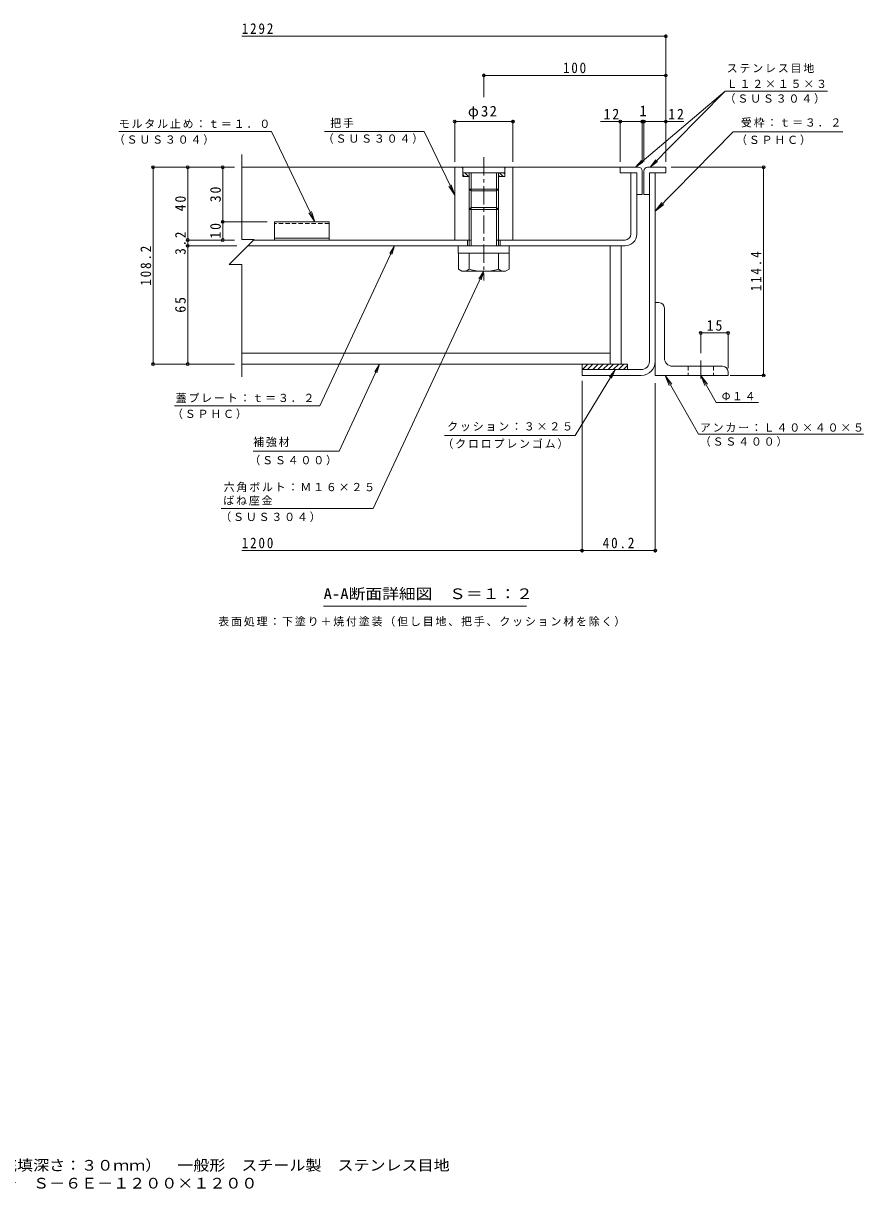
# Model space of a CAD drawing. Units: millimetres on the paper, enlarged 10 times, with parts at other scales. Extents: x -2314 to 2302, y -1959 to 1378.
# Drawn here: x -6 to 2302, y -1959 to 1247 of the extents above; entities that cross this region are included whole.
import ezdxf
from ezdxf.enums import TextEntityAlignment as Align

# ---------------------------------------------------------------- set-up
doc = ezdxf.new("R2010")
doc.units = ezdxf.units.MM
doc.header["$LTSCALE"] = 10
doc.header["$PDMODE"] = 32
doc.header["$PDSIZE"] = 8
doc.linetypes.add('CHAIN1', pattern=[8, 5, -1, 1, -1])
doc.linetypes.add('DASHED1', pattern=[1.8, 1.2, -0.6])
for name, color, linetype, lineweight in [('D-1', 2, 'Continuous', 9), ('D-2', 3, 'Continuous', 9), ('D-3', 4, 'Continuous', 9), ('D-4', 7, 'Continuous', 9), ('D-5', 7, 'Continuous', 9), ('D-6', 6, 'Continuous', 9), ('D-7', 4, 'CHAIN1', 9), ('D-8', 5, 'Continuous', 5), ('D-9', 134, 'Continuous', 5), ('D-C', 2, 'Continuous', 9), ('D-E', 3, 'Continuous', 9), ('D-F', 7, 'Continuous', 9), ('F-5_F-5ﾚｲﾔ', 7, 'Continuous', 9)]:
    doc.layers.add(name, color=color, linetype=linetype, lineweight=lineweight)
doc.styles.add('ＭＳ ゴシック', font='')
doc.styles.get('ＭＳ ゴシック').set_extended_font_data('MS Gothic')

msp = doc.modelspace()

# ---------------------------------------------------------------- linework, layer by layer
at = {"layer": 'D-1'}
for p, q in [((1713.55, 317.63), (1713.55, 836.13)), ((1729.55, 317.63), (1729.55, 836.13)), ((1528.55, 295.13), (1528.55, 279.13)), ((1528.55, 295.13), (1691.05, 295.13)), ((1528.55, 279.13), (1691.05, 279.13))]:
    msp.add_line(p, q, dxfattribs=at)
for radius in [38.5, 22.5]:
    msp.add_arc((1691.05, 317.63), radius, 270, 0, dxfattribs=at)
at = {"layer": 'D-2'}
for p, q in [((1662.55, 667.13), (1662.55, 836.13)), ((1218.55, 651.13), (626.55, 651.13)), ((1213.55, 651.13), (1213.55, 635.13)), ((1646.55, 651.13), (1298.55, 651.13)), ((1303.55, 651.13), (1303.55, 635.13)), ((610.55, 635.13), (1646.55, 635.13))]:
    msp.add_line(p, q, dxfattribs=at)
msp.add_lwpolyline([(1678.55, 667.13), (1678.55, 836.13), (1662.55, 836.13)], dxfattribs=at)
for radius in [16, 32]:
    msp.add_arc((1646.55, 667.13), radius, 270, 0, dxfattribs=at)
at = {"layer": 'D-3'}
for p, q in [((1633.55, 851.13), (593.55, 851.13)), ((1633.55, 836.13), (1678.55, 836.13)), ((1678.55, 836.13), (1678.55, 776.13)), ((1693.55, 841.13), (1693.55, 776.13)), ((1698.55, 841.13), (1698.55, 776.13)), ((1708.55, 851.13), (1758.55, 851.13)), ((1713.55, 776.13), (1713.55, 836.13)), ((1678.55, 776.13), (1693.55, 776.13)), ((1713.55, 776.13), (1698.55, 776.13)), ((683.55, 701.13), (683.55, 651.13)), ((833.55, 701.13), (683.55, 701.13)), ((833.55, 656.13), (683.55, 656.13))]:
    msp.add_line(p, q, dxfattribs=at)
at = {"layer": 'D-3', "linetype": 'DASHED1'}
msp.add_line((833.55, 696.8), (683.55, 696.8), dxfattribs=at)
at = {"layer": 'D-3'}
for points in [[(1683.55, 851.13), (1633.55, 851.13), (1633.55, 836.13)], [(1758.55, 851.13), (1758.55, 836.13), (1713.55, 836.13)], [(833.55, 701.13), (833.55, 651.13), (683.55, 651.13)]]:
    msp.add_lwpolyline(points, dxfattribs=at)
for centre, start, end in [((1683.55, 841.13), 0, 90), ((1708.55, 841.13), 90, 180)]:
    msp.add_arc(centre, 10, start, end, dxfattribs=at)
at = {"layer": 'D-4'}
msp.add_line((1375.94, -355.12), (818.44, -355.12), dxfattribs=at)
at = {"layer": 'D-5'}
for p, q in [((1921.41, 1060.54), (1674.76, 851.13)), ((2202.86, 1060.54), (1921.41, 1060.54)), ((256.28, 948.92), (675.21, 948.92)), ((675.21, 948.92), (794.47, 701.13)), ((1094.5, 948.92), (821.24, 948.92)), ((1094.5, 948.92), (1178.55, 774.28)), ((2244.63, 948.03), (1943.07, 948.03)), ((1674.76, 851.13), (1691.54, 869.66)), ((1715.67, 851.13), (1735.37, 866.52)), ((1674.76, 851.13), (1695.76, 864.68)), ((1178.55, 774.28), (1169.18, 802.78)), ((1178.55, 774.28), (1162.12, 799.38)), ((1729.55, 730.69), (1747.6, 754.66)), ((794.47, 701.13), (778.04, 726.23)), ((794.47, 701.13), (785.1, 729.63)), ((808.4, 195.3), (1013.49, 635.13)), ((1013.49, 635.13), (1000.06, 614.04)), ((1013.49, 635.13), (1005.98, 611.28)), ((954.45, -87.01), (1258.55, 565.13)), ((1258.55, 565.13), (1245.11, 544.04)), ((1258.55, 565.13), (1251.03, 541.28)), ((860.89, 70.92), (972.43, 310.13)), ((972.43, 310.13), (959, 289.04)), ((972.43, 310.13), (964.92, 286.28)), ((1509.08, 113.7), (1619.05, 294.61)), ((1619.05, 294.61), (1603.39, 275.13)), ((1619.05, 294.61), (1608.97, 271.74)), ((1756.83, 279.13), (1774.86, 255.15)), ((1854.55, 279.13), (1865.76, 251.3)), ((808.4, 195.3), (408.73, 195.3)), ((1896.88, 204.18), (2013.02, 204.18)), ((1509.08, 113.7), (1150.94, 113.7)), ((1848.14, 117.45), (2301.92, 117.45)), ((860.89, 70.92), (624.87, 70.92)), ((954.45, -87.01), (537.47, -87.01))]:
    msp.add_line(p, q, dxfattribs=at)
for points in [[(1921.41, 1060.54), (1715.67, 851.13), (1730.72, 871.09)], [(1943.07, 948.03), (1729.55, 730.69), (1753.18, 749.17)], [(1848.14, 117.45), (1756.83, 279.13), (1768.04, 251.3)], [(1896.88, 204.18), (1854.55, 279.13), (1872.58, 255.15)]]:
    msp.add_lwpolyline(points, dxfattribs=at)
at = {"layer": 'D-6'}
for p, q in [((1528.55, 310.13), (1528.55, 295.13)), ((1528.55, 308.52), (1530.16, 310.13)), ((1529.3, 295.13), (1544.3, 310.13)), ((1543.44, 295.13), (1558.44, 310.13)), ((1557.58, 295.13), (1572.58, 310.13)), ((1571.72, 295.13), (1586.72, 310.13)), ((1585.87, 295.13), (1600.87, 310.13)), ((1600.01, 295.13), (1615.01, 310.13)), ((1614.15, 295.13), (1629.15, 310.13)), ((1628.29, 295.13), (1643.29, 310.13)), ((1642.43, 295.13), (1653.55, 306.24))]:
    msp.add_line(p, q, dxfattribs=at)
msp.add_lwpolyline([(1528.55, 310.13), (1653.55, 310.13), (1653.55, 295.13)], dxfattribs=at)
at = {"layer": 'D-7'}
msp.add_line((1854.55, 320.17), (1854.55, 261.71), dxfattribs=at)
at = {"layer": 'D-8'}
for p, q in [((1606.05, 635.13), (1636.05, 635.13)), ((1636.05, 635.13), (1636.05, 310.13))]:
    msp.add_line(p, q, dxfattribs=at)
msp.add_lwpolyline([(1606.05, 635.13), (1606.05, 310.13), (1636.05, 310.13)], dxfattribs=at)
at = {"layer": 'D-9'}
for p, q in [((1189.05, 615.13), (1189.05, 570.76)), ((1218.55, 570.61), (1218.55, 615.13)), ((1298.55, 570.61), (1298.55, 615.13)), ((1328.05, 615.13), (1328.05, 570.61)), ((1606.05, 310.13), (1606.05, 635.13)), ((1198.59, 565.25), (1189.05, 570.76)), ((1318.55, 565.13), (1198.8, 565.13)), ((1318.55, 565.13), (1328.05, 570.61)), ((1606.05, 340.13), (593.55, 340.13)), ((1606.05, 310.13), (593.55, 310.13))]:
    msp.add_line(p, q, dxfattribs=at)
for centre, radius, start, end in [((1199.84, 599.63), 34.53, 267.86055, 302.81094), ((1258.55, 713.72), 148.6, 254.38446, 285.61554), ((1317.26, 599.63), 34.53, 237.18906, 272.13945)]:
    msp.add_arc(centre, radius, start, end, dxfattribs=at)
at = {"layer": 'D-C', "linetype": 'CHAIN1'}
msp.add_line((1258.55, 878.8), (1258.55, 539.5), dxfattribs=at)
at = {"layer": 'D-C'}
for p, q in [((1178.55, 851.13), (1198.55, 851.13)), ((1178.55, 651.13), (1178.55, 851.13)), ((1201.05, 848.63), (1198.55, 851.13)), ((1201.05, 826.13), (1201.05, 851.13)), ((1316.05, 851.13), (1201.05, 851.13)), ((1316.05, 836.13), (1201.05, 836.13)), ((1216.55, 826.13), (1206.55, 836.13)), ((1218.55, 834.74), (1217.16, 836.13)), ((1218.55, 635.13), (1218.55, 836.13)), ((1223.55, 635.13), (1223.55, 836.13)), ((1293.55, 635.13), (1293.55, 836.13)), ((1298.55, 809.91), (1298.55, 836.13)), ((1312.01, 826.13), (1302.01, 836.13)), ((1316.05, 832.7), (1312.62, 836.13)), ((1318.55, 851.13), (1316.05, 848.63)), ((1316.05, 826.13), (1316.05, 851.13)), ((1338.55, 851.13), (1318.55, 851.13)), ((1338.55, 651.13), (1338.55, 851.13)), ((1205.95, 826.13), (1201.05, 831.03)), ((1218.55, 826.13), (1201.05, 826.13)), ((1301.4, 826.13), (1298.55, 828.98)), ((1316.05, 826.13), (1298.55, 826.13)), ((1298.55, 635.13), (1298.55, 809.91)), ((1298.55, 791.13), (1218.55, 791.13)), ((1298.55, 791.4), (1293.55, 786.13)), ((1223.55, 740.13), (1218.55, 735.13)), ((1293.55, 740.13), (1223.55, 740.13)), ((1298.55, 735.13), (1293.55, 740.13)), ((1298.55, 735.13), (1218.55, 735.13)), ((1178.55, 651.13), (1223.55, 651.13)), ((1338.55, 651.13), (1293.55, 651.13))]:
    msp.add_line(p, q, dxfattribs=at)
at = {"layer": 'D-C', "color": 134, "lineweight": 5}
for p, q in [((1188.55, 635.13), (1328.55, 635.13)), ((1328.55, 635.13), (1328.55, 615.13))]:
    msp.add_line(p, q, dxfattribs=at)
at = {"layer": 'D-C'}
msp.add_lwpolyline([(1293.55, 786.13), (1223.55, 786.13), (1218.55, 791.13)], dxfattribs=at)
at = {"layer": 'D-C', "color": 134, "lineweight": 5}
msp.add_lwpolyline([(1188.55, 635.13), (1188.55, 615.13), (1328.55, 615.13)], dxfattribs=at)
at = {"layer": 'D-E'}
for p, q in [((1729.55, 279.13), (1729.55, 479.13)), ((1739.55, 479.13), (1729.55, 479.13)), ((1754.55, 326.63), (1754.55, 464.13)), ((1777.05, 304.13), (1914.55, 304.13)), ((1929.55, 289.13), (1929.55, 279.13)), ((1929.55, 279.13), (1729.55, 279.13))]:
    msp.add_line(p, q, dxfattribs=at)
at = {"layer": 'D-E', "linetype": 'DASHED1'}
for p, q in [((1819.55, 304.13), (1819.55, 279.13)), ((1889.55, 304.13), (1889.55, 279.13))]:
    msp.add_line(p, q, dxfattribs=at)
at = {"layer": 'D-E'}
for centre, radius, start, end in [((1739.55, 464.13), 15, 0, 90), ((1777.05, 326.63), 22.5, 180, 270), ((1914.55, 289.13), 15, 0, 90)]:
    msp.add_arc(centre, radius, start, end, dxfattribs=at)
at = {"layer": 'D-F'}
for p, q in [((1758.55, 1211.15), (593.55, 1211.15)), ((1758.55, 866.13), (1758.55, 1216.15)), ((1258.55, 1043.41), (1258.55, 1108.33)), ((1758.55, 1103.33), (1258.55, 1103.33)), ((1758.55, 1103.15), (1758.55, 1098.33)), ((1178.55, 866.13), (1178.55, 981.7)), ((1338.55, 976.7), (1178.55, 976.7)), ((1338.55, 866.13), (1338.55, 981.7)), ((1693.55, 976.7), (1578.94, 976.7)), ((1633.55, 866.13), (1633.55, 981.7)), ((1693.55, 866.13), (1693.55, 981.7)), ((1698.55, 976.7), (1693.55, 976.7)), ((1698.55, 866.13), (1698.55, 981.7)), ((1807.79, 976.7), (1698.55, 976.7)), ((593.55, 886.13), (593.55, 652.53)), ((347.05, 851.13), (573.55, 851.13)), ((350.05, 310.13), (350.05, 851.13)), ((445.16, 651.13), (445.16, 851.13)), ((541.52, 701.13), (541.52, 851.13)), ((1773.55, 851.13), (2032.24, 851.13)), ((2027.24, 279.13), (2027.24, 851.13)), ((538.52, 701.13), (663.55, 701.13)), ((541.52, 651.13), (541.52, 701.13)), ((442.16, 651.13), (573.55, 651.13)), ((445.16, 635.13), (445.16, 651.13)), ((442.16, 635.13), (580.39, 635.13)), ((445.16, 310.13), (445.16, 635.13)), ((593.55, 583.72), (559.14, 583.72)), ((593.55, 583.72), (593.55, 274.7)), ((1854.55, 398.62), (1854.55, 340.17)), ((1854.55, 395.62), (1929.55, 395.62)), ((1929.55, 398.62), (1929.55, 299.13)), ((347.05, 310.13), (573.55, 310.13)), ((1528.55, 264.13), (1528.55, -207.35)), ((1729.55, 257.74), (1729.55, -207.35)), ((2032.24, 279.13), (1935.56, 279.13)), ((1528.55, -202.35), (593.55, -202.35)), ((1729.55, -202.35), (1528.55, -202.35))]:
    msp.add_line(p, q, dxfattribs=at)
msp.add_lwpolyline([(593.55, 652.53), (627.95, 652.53), (559.14, 583.72)], dxfattribs=at)
for p in [(1758.55, 1211.15), (1258.55, 1103.33), (1758.55, 1103.33), (1178.55, 976.7), (1338.55, 976.7), (1633.55, 976.7), (1693.55, 976.7), (1698.55, 976.7), (1758.55, 976.7), (350.05, 851.13), (445.16, 851.13), (541.52, 851.13), (2027.24, 851.13), (541.52, 701.13), (445.16, 651.13), (541.52, 651.13), (445.16, 635.13), (1854.55, 395.62), (1929.55, 395.62), (350.05, 310.13), (445.16, 310.13), (2027.24, 279.13), (1528.55, -202.35), (1729.55, -202.35)]:
    msp.add_point(p, dxfattribs=at)

# ---------------------------------------------------------------- texts
at = {"layer": 'D-4', "color": 2, "style": 'ＭＳ ゴシック', "width": 1.15}
msp.add_text('A-A断面詳細図\u3000Ｓ＝１：２', height=29.33, dxfattribs=at).set_placement((818.44, -344.5), align=Align.BOTTOM_LEFT)
at = {"layer": 'D-4', "insert": (529.23, -411.25), "char_height": 21.99, "attachment_point": 7, "style": 'ＭＳ ゴシック'}
msp.add_mtext('\\T1.17;表面処理：下塗り＋焼付塗装（但し目地、把手、クッション材を除く）', dxfattribs=at)
at = {"layer": 'D-5', "char_height": 21.99, "attachment_point": 7, "style": 'ＭＳ ゴシック'}
for s, insert in [('\\T1.17;ステンレス目地', (1925.74, 1109.86)), ('\\T1.17;Ｌ１２×１５×３', (1925.74, 1068.53)), ('\\T1.17;（ＳＵＳ３０４）', (1920, 1025.69)), ('\\T1.17;モルタル止め：ｔ＝１．０', (255.88, 957.93)), ('\\T1.17;把手', (836.75, 958.76)), ('\\T1.17;受枠：ｔ＝３．２', (1965.02, 960.35)), ('\\T1.17;（ＳＵＳ３０４）', (242.32, 913.02)), ('\\T1.17;（ＳＵＳ３０４）', (816.3, 915.68)), ('\\T1.17;（ＳＰＨＣ）', (1951.4, 912.19)), ('\\T1.17;蓋プレート：ｔ＝３．２', (412.25, 204.55)), ('\\T1.17;Φ１４', (1912.07, 210.14)), ('\\T1.17;（ＳＰＨＣ）', (402.2, 159.19)), ('\\T1.17;クッション：３×２５', (1157.92, 125.41)), ('\\T1.17;アンカー：Ｌ４０×４０×５', (1851.92, 123.41)), ('\\T1.17;補強材', (624.87, 82.4)), ('\\T1.17;（クロロプレンゴム）', (1144.96, 77.14)), ('\\T1.17;（ＳＳ４００）', (1851.92, 83.17)), ('\\T1.17;（ＳＳ４００）', (614.67, 31.88)), ('\\T1.17;六角ボルト：Ｍ１６×２５', (543.99, -41.66)), ('\\T1.17;ばね座金', (542.95, -78.38)), ('\\T1.17;（ＳＵＳ３０４）', (534.69, -123.94))]:
    msp.add_mtext(s, dxfattribs=dict(at, insert=insert))
at = {"layer": 'D-F', "color": 2, "style": 'ＭＳ ゴシック'}
msp.add_text('1', height=29.33, dxfattribs=at).set_placement((1686.05, 982.7), align=Align.BOTTOM_LEFT)
at = {"layer": 'D-F', "color": 2, "char_height": 29.33, "attachment_point": 7, "style": 'ＭＳ ゴシック'}
for s, insert in [('\\T1.28;\\W0.9;1292', (593.55, 1217.15)), ('\\T1.27;\\W0.9;100', (1476.05, 1109.33)), ('\\T1.19;φ32', (1214.8, 982.7)), ('\\T1.27;\\W0.95;12', (1587.57, 982.7)), ('\\T1.27;\\W0.95;12', (1765.19, 982.7)), ('\\T1.27;\\W0.95;15', (1870.8, 401.62)), ('\\T1.28;\\W0.9;1200', (593.55, -196.35)), ('\\T1.28;\\W0.9;40.2', (1585.3, -196.35))]:
    msp.add_mtext(s, dxfattribs=dict(at, insert=insert))
at = {"layer": 'D-F', "color": 2, "char_height": 29.33, "attachment_point": 7, "rotation": 90, "style": 'ＭＳ ゴシック'}
for s, insert in [('\\T1.27;\\W0.95;40', (440.16, 729.88)), ('\\T1.27;\\W0.95;30', (536.52, 754.88)), ('\\T1.27;\\W0.95;10', (536.52, 654.88)), ('\\T1.27;\\W0.9;3.2', (440.16, 610.63)), ('\\T1.28;\\W0.9;108.2', (345.05, 525.63)), ('\\T1.28;\\W0.9;114.4', (2021.24, 510.13)), ('\\T1.27;\\W0.95;65', (440.16, 451.38))]:
    msp.add_mtext(s, dxfattribs=dict(at, insert=insert))
at = {"layer": 'F-5_F-5ﾚｲﾔ', "color": 2, "style": 'ＭＳ ゴシック', "width": 1.1}
for s, p in [('モルタル充填用（充填深さ：３０ｍｍ）\u3000一般形\u3000スチール製\u3000ステンレス目地', (-419.52, -1915.09)), ('大口径マシンハッチ\u3000Ｓ－６Ｅ－１２００×１２００', (-419.52, -1964.29))]:
    msp.add_text(s, height=29.33, dxfattribs=at).set_placement(p, align=Align.BOTTOM_LEFT)

doc.saveas('drawing.dxf')
